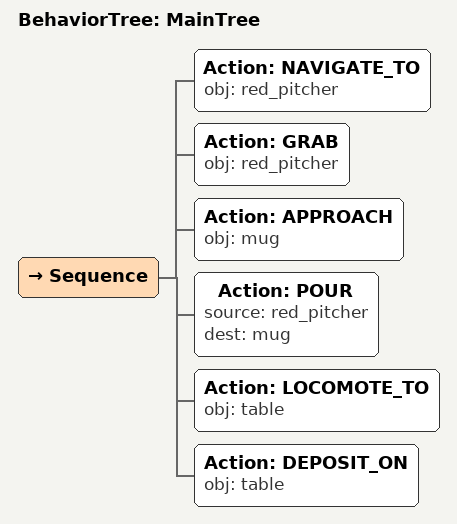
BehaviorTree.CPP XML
<root main_tree_to_execute="MainTree">
  <BehaviorTree ID="MainTree">
    <Sequence>
      <!-- Navigate to red_pitcher -->
      <Action ID="NAVIGATE_TO" obj="red_pitcher" />
      <!-- Grab red_pitcher -->
      <Action ID="GRAB" obj="red_pitcher" />
      <!-- Approach mug -->
      <Action ID="APPROACH" obj="mug" />
      <!-- Pour from red_pitcher into mug -->
      <Action ID="POUR" source="red_pitcher" dest="mug" />
      <!-- Locomote to table -->
      <Action ID="LOCOMOTE_TO" obj="table" />
      <!-- Deposit on table -->
      <Action ID="DEPOSIT_ON" obj="table" />
    </Sequence>
  </BehaviorTree>
</root>
